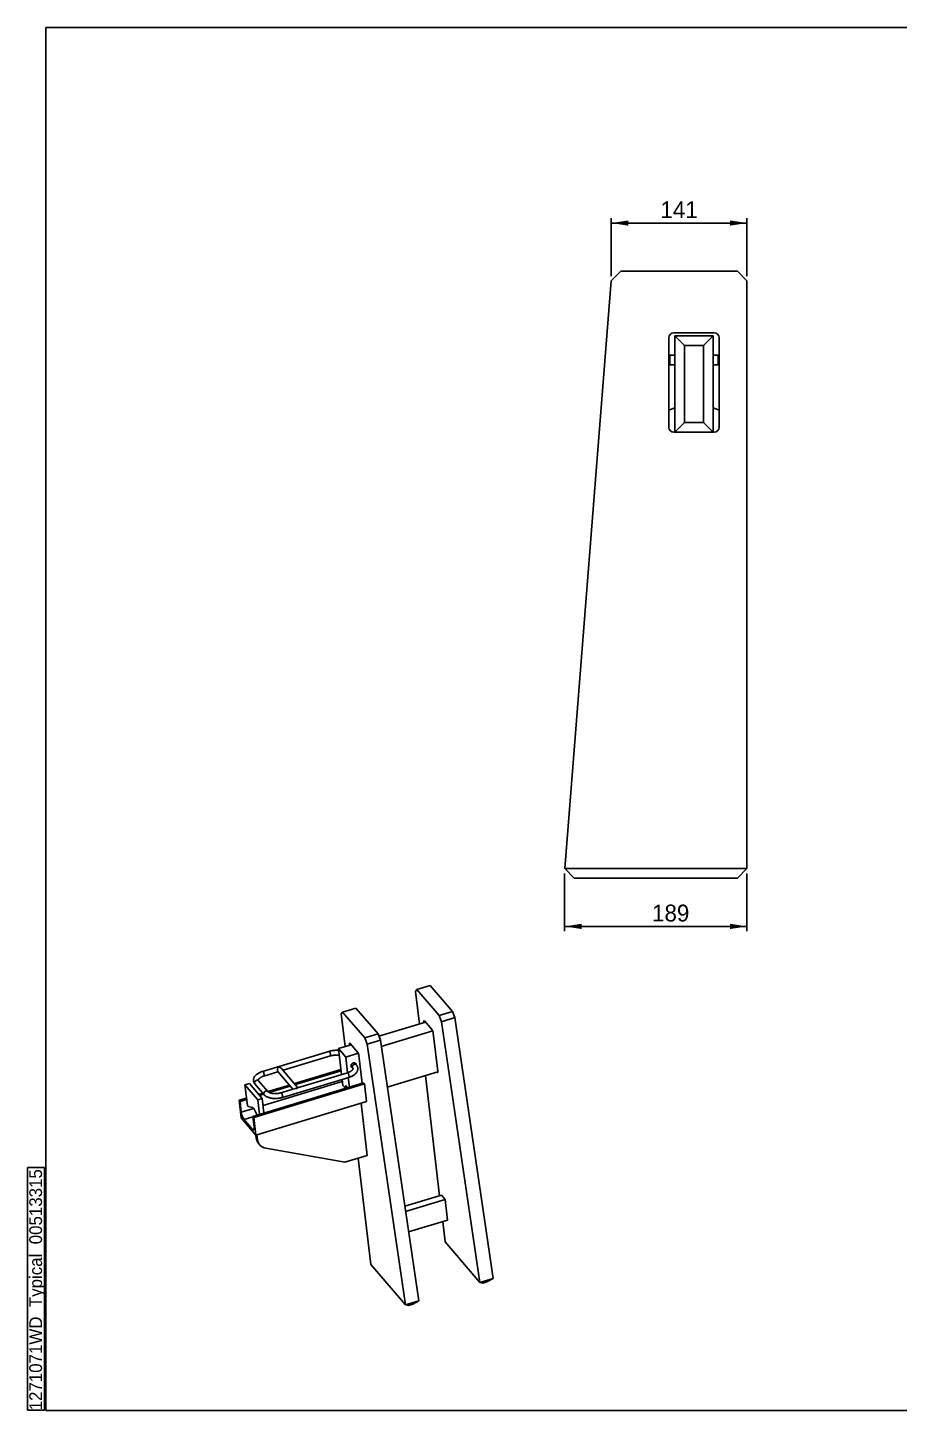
# Model space of a CAD drawing. Header units: millimetres. Extents: x 8 to 2090, y 25 to 1460.
# Drawn here: x 8 to 912, y 25 to 1460 of the extents above; entities that cross this region are included whole.
import ezdxf

# ---------------------------------------------------------------- set-up
doc = ezdxf.new("R2010")
doc.units = ezdxf.units.MM
doc.header["$LTSCALE"] = 5
doc.layers.add('AM_0', color=7, linetype='Continuous', lineweight=25)
doc.layers.add('AM_5', color=3, linetype='Continuous')
doc.layers.add('AM_6', color=2, linetype='Continuous')
doc.styles.add('SLDTEXTSTYLE0', font='ARIAL.TTF', dxfattribs={"width": 0.948})
doc.dimstyles.new('SLDDIMSTYLE2', dxfattribs={"dimtxt": 17.5, "dimasz": 17.5, "dimexe": 0, "dimexo": 0.0625, "dimgap": 4.375, "dimtad": 1, "dimdec": 0, "dimrnd": 1e-09, "dimzin": 12, "dimdsep": 46, "dimtxsty": 'SLDTEXTSTYLE0', "dimsah": 1, "dimcen": 0.09, "dimadec": 0, "dimazin": 3, "dimtfac": 1, "dimtdec": 0, "dimtofl": 0, "dimtmove": 0, "dimatfit": 3, "dimfxl": 1, "dimfrac": 2, "dimtolj": 1, "dimtzin": 12, "dimarcsym": 0})

# ---------------------------------------------------------------- blocks, each defined once
blk = doc.blocks.new('SW_NOTE_0')
at = {"layer": 'AM_6', "color": 0}
for p, q in [((-18.8, 0.2), (-18.8, 251.9)), ((-18.8, 251.9), (-1.4, 251.9)), ((-1.4, 251.9), (-1.4, 0.2)), ((-1.4, 0.2), (-18.8, 0.2))]:
    blk.add_line(p, q, dxfattribs=at)
at = {"layer": 'AM_6', "color": 0, "insert": (-17.1, 0), "char_height": 13.229, "attachment_point": 1, "rotation": 90, "style": 'SLDTEXTSTYLE0'}
blk.add_mtext('1271071WD_Typical_00513315', dxfattribs=at)
blk = doc.blocks.new('_D_2')
at = {"layer": 'AM_5'}
for p, q in [((564.9, 582.2), (564.9, 522.2)), ((754.1, 582.2), (754.1, 522.2)), ((564.9, 527.2), (754.1, 527.2))]:
    blk.add_line(p, q, dxfattribs=at)
for points in [[(564.9, 527.2), (582.4, 524.5), (582.4, 529.9)], [(754.1, 527.2), (736.6, 529.9), (736.6, 524.5)]]:
    blk.add_solid(points, dxfattribs=at)
at = {"layer": 'AM_5', "insert": (655.6, 549.8), "char_height": 17.5, "attachment_point": 1, "style": 'SLDTEXTSTYLE0'}
blk.add_mtext('189', dxfattribs=at)
blk = doc.blocks.new('_D_3')
at = {"layer": 'AM_5'}
for p, q in [((613.3, 1202.2), (613.3, 1262.2)), ((613.3, 1257.2), (754.1, 1257.2)), ((754.1, 1202.2), (754.1, 1262.2))]:
    blk.add_line(p, q, dxfattribs=at)
for points in [[(613.3, 1257.2), (630.8, 1254.5), (630.8, 1259.9)], [(754.1, 1257.2), (736.6, 1259.9), (736.6, 1254.5)]]:
    blk.add_solid(points, dxfattribs=at)
at = {"layer": 'AM_5', "insert": (664.3, 1279.8), "char_height": 17.5, "attachment_point": 1, "style": 'SLDTEXTSTYLE0'}
blk.add_mtext('141', dxfattribs=at)

msp = doc.modelspace()

# ---------------------------------------------------------------- linework, layer by layer
at = {"layer": 'AM_0'}
for p, q in [((26.34, 1460.01), (26.34, 24.91)), ((26.34, 1460.01), (2075.04, 1460.01)), ((623.32, 1207.21), (613.32, 1197.21)), ((623.32, 1207.21), (744.11, 1207.21)), ((744.11, 1207.21), (754.11, 1197.21)), ((564.91, 587.21), (613.32, 1197.21)), ((754.11, 1197.21), (754.11, 587.21)), ((673.11, 1045.21), (673.11, 1138.21)), ((678.11, 1143.21), (720.11, 1143.21)), ((679.11, 1140.21), (689.11, 1130.21)), ((679.11, 1140.21), (719.11, 1140.21)), ((679.11, 1040.21), (679.11, 1140.21)), ((709.11, 1130.21), (719.11, 1140.21)), ((719.11, 1140.21), (719.11, 1040.21)), ((725.11, 1138.21), (725.11, 1045.21)), ((674.11, 1120.21), (673.11, 1120.21)), ((679.11, 1120.21), (674.11, 1120.21)), ((674.11, 1120.21), (674.11, 1110.21)), ((689.11, 1130.21), (689.11, 1050.21)), ((709.11, 1130.21), (689.11, 1130.21)), ((709.11, 1050.21), (709.11, 1130.21)), ((724.11, 1120.21), (719.11, 1120.21)), ((725.11, 1120.21), (724.11, 1120.21)), ((724.11, 1120.21), (724.11, 1110.21)), ((673.11, 1110.21), (674.11, 1110.21)), ((674.11, 1110.21), (679.11, 1110.21)), ((719.11, 1110.21), (724.11, 1110.21)), ((724.11, 1110.21), (725.11, 1110.21)), ((673.11, 1062.93), (679.11, 1065.5)), ((719.11, 1065.5), (725.11, 1062.93)), ((679.11, 1040.21), (689.11, 1050.21)), ((689.11, 1050.21), (709.11, 1050.21)), ((709.11, 1050.21), (719.11, 1040.21)), ((679.11, 1040.21), (678.11, 1040.21)), ((719.11, 1040.21), (679.11, 1040.21)), ((720.11, 1040.21), (719.11, 1040.21)), ((564.91, 587.21), (574.91, 577.21)), ((564.91, 587.21), (754.11, 587.21)), ((744.11, 577.21), (574.91, 577.21)), ((754.11, 587.21), (744.11, 577.21)), ((411.58, 461.62), (410.18, 459.59)), ((410.18, 459.59), (414.15, 425.85)), ((411.58, 461.62), (425.37, 465.79)), ((434.63, 434.8), (411.58, 461.62)), ((448.41, 438.97), (425.37, 465.79)), ((334.4, 438.32), (332.99, 436.28)), ((332.99, 436.28), (336.97, 402.54)), ((334.4, 438.32), (348.18, 442.48)), ((357.44, 411.49), (334.4, 438.32)), ((371.23, 415.66), (348.18, 442.48)), ((434.63, 434.8), (448.41, 438.97)), ((434.63, 434.8), (437.04, 428.32)), ((437.04, 428.32), (450.82, 432.49)), ((448.41, 438.97), (450.82, 432.49)), ((490.67, 161.9), (450.82, 432.49)), ((372.15, 413.17), (420.47, 427.76)), ((374.59, 402.72), (427.92, 418.82)), ((418.67, 428.01), (419.92, 428.39)), ((418.67, 428.01), (418.76, 427.25)), ((427.39, 419.71), (419.37, 429.03)), ((433.26, 376.85), (428.59, 416.47)), ((476.89, 157.74), (437.04, 428.32)), ((330.13, 400.48), (343.28, 404.45)), ((341.49, 404.71), (342.74, 405.08)), ((341.49, 404.71), (341.58, 403.94)), ((350.2, 396.4), (342.19, 405.72)), ((357.44, 411.49), (371.23, 415.66)), ((357.44, 411.49), (359.85, 405.01)), ((359.85, 405.01), (373.64, 409.18)), ((399.71, 134.43), (359.85, 405.01)), ((371.23, 415.66), (373.64, 409.18)), ((413.49, 138.59), (373.64, 409.18)), ((320.34, 397.5), (251.42, 376.68)), ((272.63, 377.86), (321.79, 392.71)), ((333.31, 373.45), (330.13, 400.48)), ((330.13, 400.48), (337.76, 391.6)), ((337.76, 391.6), (350.73, 395.52)), ((339.67, 375.37), (337.76, 391.6)), ((354.81, 364.32), (351.41, 393.16)), ((252.87, 371.9), (267.39, 376.28)), ((267.17, 376.54), (282.91, 358.23)), ((288.14, 359.81), (270.96, 379.8)), ((284.49, 364.06), (332.7, 378.62)), ((285.44, 362.95), (332.86, 377.27)), ((339.42, 375.29), (287.81, 359.71)), ((343.13, 382.42), (344.96, 380.29)), ((348.75, 383.55), (346.92, 385.68)), ((433.29, 376.34), (380.81, 360.49)), ((432.37, 376.06), (432.56, 375.83)), ((432.56, 375.83), (433.28, 376.05)), ((237.75, 363.98), (233.16, 362.6)), ((233.16, 362.6), (246.51, 347.05)), ((235.67, 341.3), (233.16, 362.6)), ((237.75, 363.98), (251.11, 348.44)), ((241.38, 330.06), (356.24, 364.75)), ((242.33, 328.95), (357.19, 363.64)), ((243.54, 363.64), (253.08, 352.54)), ((256.87, 355.8), (247.33, 366.9)), ((251.94, 341.36), (334.17, 366.19)), ((256.93, 355.73), (279.26, 362.48)), ((258.34, 354.76), (280.21, 361.37)), ((285.35, 358.96), (270.5, 354.48)), ((271.95, 349.69), (340.86, 370.51)), ((334.64, 362.14), (333.91, 368.4)), ((334.64, 362.14), (337.31, 359.04)), ((341.45, 360.28), (340.26, 370.32)), ((357.19, 363.64), (356.24, 364.75)), ((359.35, 345.32), (357.19, 363.64)), ((420.44, 372.46), (435.15, 247.62)), ((227.07, 346.72), (234.76, 349.04)), ((227.07, 346.72), (229.23, 328.4)), ((228.02, 345.61), (227.07, 346.72)), ((228.02, 345.61), (234.91, 347.69)), ((229.33, 334.53), (228.02, 345.61)), ((244.49, 310.64), (359.35, 345.32)), ((251.11, 348.44), (246.51, 347.05)), ((246.51, 347.05), (248.27, 332.15)), ((247.33, 352.84), (251.69, 354.15)), ((248.28, 351.73), (252.64, 353.04)), ((251.11, 348.44), (252.86, 333.53)), ((229.33, 334.53), (241.97, 338.35)), ((236.62, 340.19), (235.67, 341.3)), ((241.03, 339.17), (236.62, 340.19)), ((245.71, 331.37), (242.54, 337.42)), ((353.55, 343.57), (359.91, 289.53)), ((229.23, 328.4), (244.49, 310.64)), ((232.22, 326.76), (241.44, 329.54)), ((241, 316.54), (232.22, 326.76)), ((241, 316.54), (242.72, 317.06)), ((242.33, 328.95), (241.38, 330.06)), ((241.38, 330.06), (242.68, 318.99)), ((244.49, 310.64), (242.33, 328.95)), ((244.83, 307.53), (244.46, 310.67)), ((244.83, 307.53), (246.17, 305.98)), ((246.17, 305.98), (245.58, 310.97)), ((247.24, 301.92), (248.57, 300.36)), ((336.94, 282.6), (254.88, 296.89)), ((359.91, 289.53), (336.94, 282.6)), ((350.61, 286.73), (363.61, 176.44)), ((399.04, 236.72), (437.06, 248.2)), ((437.06, 248.2), (440.87, 243.76)), ((399.83, 231.36), (440.87, 243.76)), ((440.87, 243.76), (443.38, 222.46)), ((443.38, 222.46), (402.94, 210.25)), ((438.3, 220.92), (440.79, 199.75)), ((440.79, 199.75), (476.89, 157.74)), ((363.61, 176.44), (399.71, 134.43)), ((476.89, 157.74), (490.67, 161.9)), ((480.08, 157.08), (484.67, 158.47)), ((490.67, 161.9), (484.67, 158.47)), ((480.08, 157.08), (476.89, 157.74)), ((399.71, 134.43), (413.49, 138.59)), ((402.9, 133.77), (399.71, 134.43)), ((402.9, 133.77), (407.49, 135.16)), ((413.49, 138.59), (407.49, 135.16)), ((26.34, 24.91), (2075.04, 24.91))]:
    msp.add_line(p, q, dxfattribs=at)
at = {"layer": 'AM_0', "flags": 128}
for points in [[(419.37, 429.03), (419.19, 429.21), (419.03, 429.3), (418.89, 429.29), (418.77, 429.2), (418.69, 429.01), (418.65, 428.75), (418.64, 428.41), (418.67, 428.01)], [(342.19, 405.72), (342.01, 405.9), (341.84, 405.99), (341.7, 405.98), (341.59, 405.89), (341.51, 405.7), (341.46, 405.44), (341.46, 405.1), (341.49, 404.71)], [(321.79, 392.71), (321.93, 392.84), (322.02, 393.14), (322.05, 393.58), (322, 394.14), (321.88, 394.77), (321.7, 395.42), (321.47, 396.06), (321.21, 396.61), (320.94, 397.06), (320.68, 397.36), (320.45, 397.5), (320.34, 397.5)], [(252.87, 371.9), (253.02, 372.03), (253.11, 372.33), (253.13, 372.77), (253.08, 373.33), (252.96, 373.96), (252.78, 374.61), (252.55, 375.24), (252.3, 375.8), (252.03, 376.25), (251.77, 376.55), (251.54, 376.69), (251.43, 376.69)], [(339.42, 375.29), (339.53, 375.29), (339.76, 375.16), (340.02, 374.86), (340.29, 374.41), (340.55, 373.85), (340.78, 373.22), (340.96, 372.57), (341.08, 371.94), (341.13, 371.38), (341.1, 370.93), (341.01, 370.63), (340.86, 370.51)], [(345.6, 385.58), (344.93, 385.3), (344.31, 384.87), (343.8, 384.32), (343.42, 383.7), (343.19, 383.03), (343.13, 382.36), (343.25, 381.73), (343.54, 381.19), (343.97, 380.76), (344.53, 380.47), (344.88, 380.38)], [(344.96, 380.29), (344.93, 380.32), (344.66, 380.81), (344.55, 381.37), (344.61, 381.98), (344.84, 382.58), (345.21, 383.13), (345.71, 383.6), (346.3, 383.93), (346.92, 384.12), (347.54, 384.15), (348.11, 384.01), (348.59, 383.71), (348.75, 383.55)], [(432.56, 375.83), (432.74, 375.66), (432.9, 375.57), (433.04, 375.58), (433.16, 375.67), (433.24, 375.86), (433.28, 376.12), (433.29, 376.46), (433.26, 376.85)], [(247.33, 366.9), (247.16, 367.07), (246.69, 367.36), (246.12, 367.5), (245.5, 367.48), (244.87, 367.29), (244.29, 366.95), (243.79, 366.49), (243.41, 365.93), (243.18, 365.33), (243.12, 364.73), (243.23, 364.16), (243.51, 363.68), (243.54, 363.64)], [(337.99, 361.64), (337.77, 361.84), (337.57, 361.86), (337.44, 361.7), (337.38, 361.37), (337.38, 360.91), (337.46, 360.35), (337.61, 359.74), (337.8, 359.18)], [(256.86, 355.81), (256.7, 355.96), (256.23, 356.26), (255.66, 356.4), (255.04, 356.37), (254.41, 356.18), (253.83, 355.85), (253.33, 355.38), (252.95, 354.83), (252.72, 354.23), (252.66, 353.62), (252.77, 353.06), (253.05, 352.57), (253.07, 352.55)], [(270.5, 354.48), (270.62, 354.48), (270.85, 354.35), (271.11, 354.05), (271.38, 353.6), (271.63, 353.04), (271.86, 352.41), (272.04, 351.75), (272.16, 351.12), (272.21, 350.57), (272.19, 350.12), (272.1, 349.82), (271.95, 349.69)], [(242.68, 318.99), (242.75, 318.14), (242.75, 317.4), (242.68, 316.79), (242.53, 316.33), (242.33, 316.03), (242.06, 315.89), (241.74, 315.94), (241.38, 316.16), (241, 316.54)]]:
    msp.add_lwpolyline(points, dxfattribs=at)
at = {"layer": 'AM_0'}
for centre, radius, start, end in [((678.11, 1138.21), 5, 90, 180), ((720.11, 1138.21), 5, 0, 90), ((678.11, 1045.21), 5, 180, 270), ((720.11, 1045.21), 5, 270, 0), ((421.64, 415.73), 6.99, 6.07666, 34.72218), ((344.46, 392.42), 6.99, 6.07666, 34.72218), ((346.44, 383.51), 2.24, 3.20825, 112.10708), ((333.46, 358.44), 5.55, 11.2437, 35.28032), ((246.01, 336.31), 16.77, 186.08196, 214.71688), ((239.39, 336.24), 3.35, 20.52743, 60.81469), ((255.19, 308.65), 10.41, 186.1515, 220.25083), ((256.42, 307.09), 10.31, 186.17811, 261.42878)]:
    msp.add_arc(centre, radius, start, end, dxfattribs=at)
for centre, major_axis, ratio, start_param, end_param in [((268.23, 379.15), (0.81, 2.77), 0.3972315, 0.8181149, 2.8885166), ((268.23, 379.15), (3.21, -0.94), 0.6097933, 0.7526814, 1.8238724), ((287.31, 356.94), (3.21, -0.94), 0.6097933, 1.8238724, 2.3889112), ((287.31, 356.94), (0.81, 2.77), 0.3972315, 0.2530761, 0.8181149)]:
    msp.add_ellipse(centre, major_axis=major_axis, ratio=ratio, start_param=start_param, end_param=end_param, dxfattribs=at)
for points, knots in [([(330.36, 398.47), (329.95, 398.51), (329.04, 398.59), (327.6, 398.61), (326.08, 398.55), (324.56, 398.4), (323.05, 398.17), (321.63, 397.87), (320.75, 397.61), (320.34, 397.5)], [0, 0, 0, 0, 0.128174, 0.2775792, 0.4265352, 0.5752576, 0.7239664, 0.8728371, 1, 1, 1, 1]), ([(321.79, 392.71), (321.99, 392.77), (322.58, 392.94), (323.6, 393.18), (324.85, 393.39), (326.12, 393.54), (327.39, 393.6), (328.63, 393.6), (329.82, 393.51), (330.6, 393.42), (330.96, 393.35), (330.97, 393.34)], [0, 0, 0, 0, 0.0688653, 0.2013057, 0.334209, 0.4674054, 0.6006182, 0.7334995, 0.8657758, 0.997165, 1, 1, 1, 1]), ([(251.42, 376.68), (251.17, 376.61), (250.45, 376.38), (249.3, 375.94), (248, 375.35), (246.8, 374.69), (245.68, 373.95), (244.68, 373.13), (243.81, 372.24), (243.12, 371.32), (242.6, 370.4), (242.23, 369.46), (242.01, 368.48), (241.96, 367.48), (242.07, 366.51), (242.34, 365.58), (242.75, 364.71), (243.18, 364.07), (243.46, 363.73), (243.54, 363.64)], [0, 0, 0, 0, 0.0353944, 0.1021786, 0.1693613, 0.2370722, 0.3053783, 0.3742431, 0.4433218, 0.5117396, 0.5713994, 0.6288477, 0.6905048, 0.74985, 0.8075313, 0.8645163, 0.9214932, 0.9794268, 1, 1, 1, 1]), ([(344.96, 380.29), (345, 380.24), (345.13, 380.08), (345.25, 379.86), (345.31, 379.65), (345.32, 379.44), (345.25, 379.15), (345.1, 378.81), (344.82, 378.39), (344.39, 377.92), (343.83, 377.43), (343.14, 376.94), (342.33, 376.46), (341.4, 376.01), (340.42, 375.61), (339.73, 375.39), (339.42, 375.29)], [0, 0, 0, 0, 0.0371453, 0.1112487, 0.1915924, 0.2937953, 0.3683738, 0.4375542, 0.5111557, 0.5817653, 0.6518708, 0.7222595, 0.7934067, 0.8654297, 0.9382733, 1, 1, 1, 1]), ([(340.86, 370.51), (341.12, 370.58), (341.84, 370.81), (342.99, 371.25), (344.29, 371.84), (345.49, 372.5), (346.61, 373.25), (347.61, 374.06), (348.48, 374.95), (349.17, 375.87), (349.69, 376.79), (350.06, 377.73), (350.28, 378.71), (350.33, 379.71), (350.22, 380.68), (349.95, 381.61), (349.54, 382.48), (349.11, 383.12), (348.83, 383.46), (348.75, 383.55)], [0, 0, 0, 0, 0.0353944, 0.1021786, 0.1693613, 0.2370722, 0.3053783, 0.3742431, 0.4433218, 0.5117396, 0.5713994, 0.6288477, 0.6905048, 0.74985, 0.8075313, 0.8645163, 0.9214932, 0.9794268, 1, 1, 1, 1]), ([(247.33, 366.9), (247.29, 366.95), (247.16, 367.11), (247.04, 367.33), (246.98, 367.55), (246.97, 367.75), (247.04, 368.04), (247.19, 368.38), (247.47, 368.8), (247.9, 369.27), (248.46, 369.76), (249.14, 370.25), (249.96, 370.73), (250.89, 371.18), (251.87, 371.58), (252.55, 371.8), (252.87, 371.9)], [0, 0, 0, 0, 0.0371453, 0.1112487, 0.1915924, 0.2937953, 0.3683738, 0.4375542, 0.5111557, 0.5817653, 0.6518708, 0.7222595, 0.7934067, 0.8654297, 0.9382733, 1, 1, 1, 1]), ([(253.08, 352.54), (253.22, 352.38), (253.61, 351.95), (254.34, 351.33), (255.3, 350.69), (256.39, 350.12), (257.59, 349.64), (258.89, 349.24), (260.27, 348.94), (261.7, 348.73), (263.18, 348.61), (264.69, 348.58), (266.21, 348.64), (267.73, 348.79), (269.24, 349.02), (270.66, 349.32), (271.54, 349.58), (271.95, 349.69)], [0, 0, 0, 0, 0.0399291, 0.1055623, 0.1729106, 0.2422691, 0.3127799, 0.3835994, 0.4541844, 0.5243943, 0.5942331, 0.6637696, 0.7330969, 0.8023156, 0.8715279, 0.9408156, 1, 1, 1, 1]), ([(270.5, 354.48), (270.3, 354.42), (269.71, 354.25), (268.69, 354.01), (267.44, 353.8), (266.17, 353.65), (264.9, 353.59), (263.66, 353.59), (262.46, 353.68), (261.34, 353.83), (260.3, 354.05), (259.37, 354.32), (258.56, 354.64), (257.88, 354.98), (257.36, 355.33), (257.04, 355.61), (256.91, 355.75), (256.87, 355.8)], [0, 0, 0, 0, 0.0380251, 0.1111542, 0.184539, 0.2580855, 0.3316412, 0.4050137, 0.4780523, 0.550601, 0.6225017, 0.6936051, 0.7637975, 0.833057, 0.9015588, 0.9698677, 1, 1, 1, 1])]:
    msp.add_open_spline(points, degree=3, knots=knots, dxfattribs=at)

# ---------------------------------------------------------------- block references
at = {"layer": 'AM_6'}
msp.add_blockref('SW_NOTE_0', (26.42, 24.91), dxfattribs=at)

# ---------------------------------------------------------------- dimensions: what is measured, and where the dimension line sits
at = {"layer": 'AM_5'}
for base, p1, p2, picture, middle in [((754.11, 1257.21), (613.32, 1197.21), (754.11, 1197.21), '_D_3', (684.39, 1257.21)), ((754.11, 527.21), (564.91, 587.21), (754.11, 587.21), '_D_2', (675.64, 527.21))]:
    dim = msp.add_linear_dim(base=base, p1=p1, p2=p2, dimstyle='SLDDIMSTYLE2', dxfattribs=at)
    dim.commit()
    dim.dimension.update_dxf_attribs({"geometry": picture, "text_midpoint": middle, "dimtype": 160})

doc.saveas('drawing.dxf')
